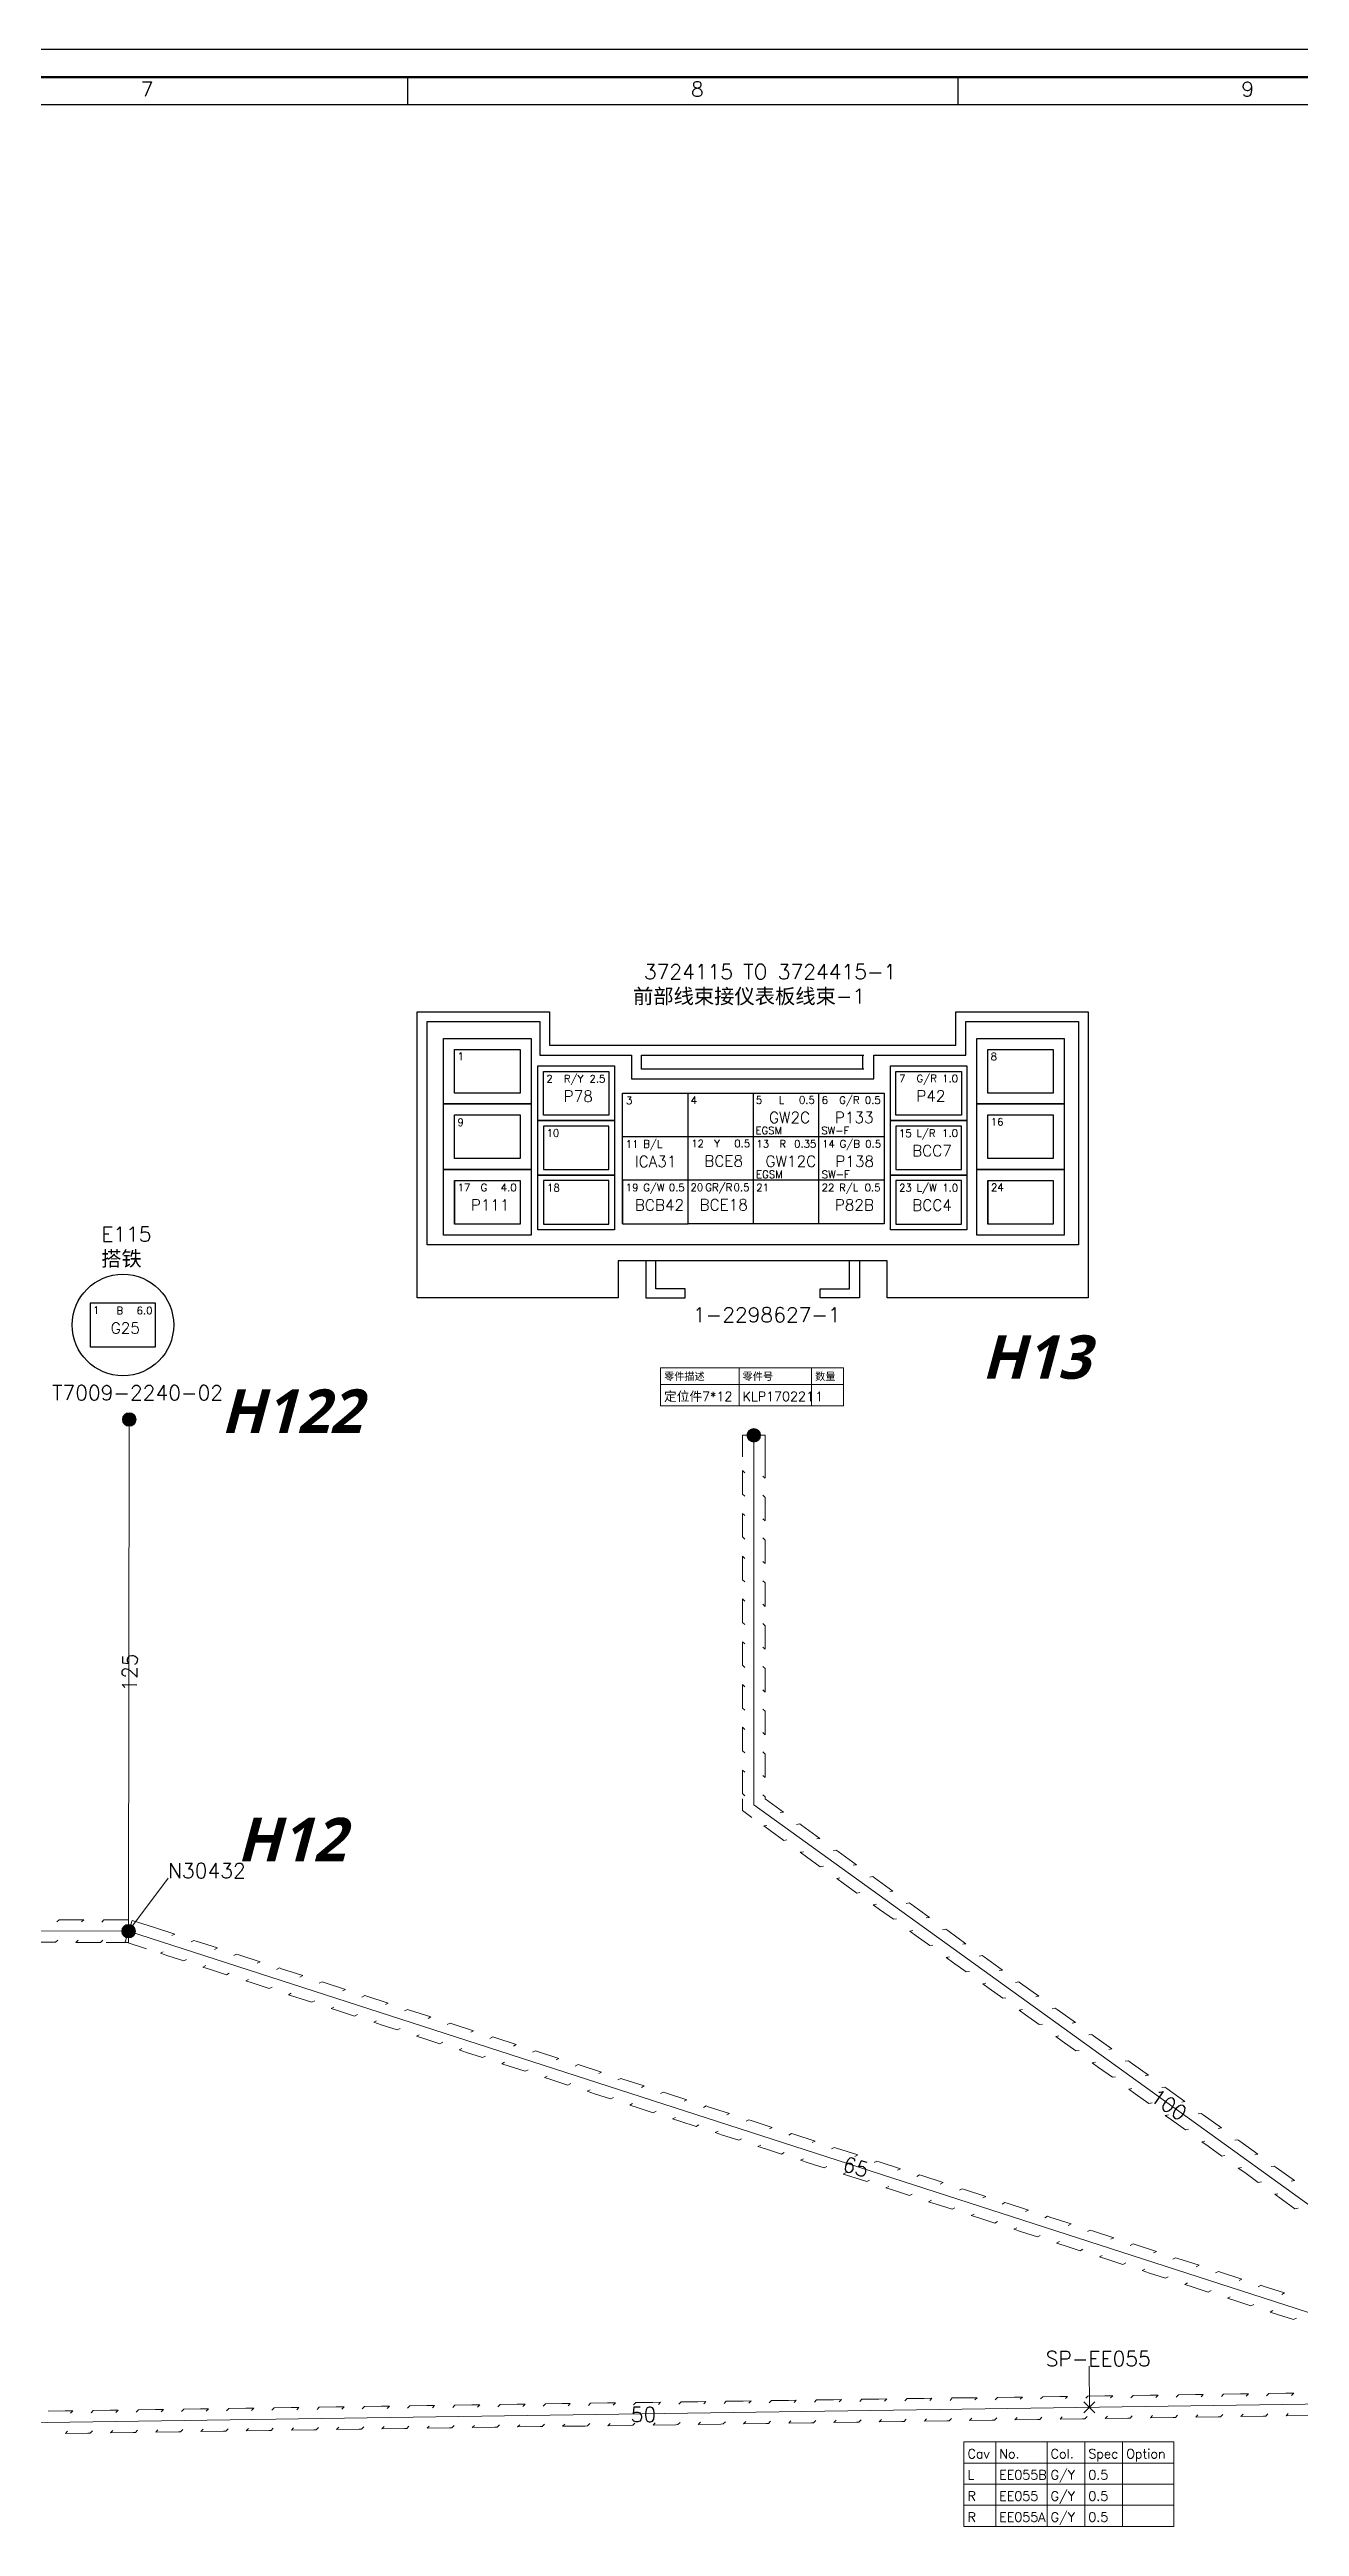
# Model space of a CAD drawing. Header units: millimetres. Extents: x 6 to 3615, y 6 to 858.
# Drawn here: x 669.3 to 899.1, y 402.1 to 857.5 of the extents above; entities that cross this region are included whole.
import ezdxf

# ---------------------------------------------------------------- set-up
doc = ezdxf.new("R2010")
doc.units = ezdxf.units.MM
doc.styles.add('SegoeUIBoldItalic_Style', font='segoeuiz.ttf')
doc.styles.add('Simplex_Style', font='simplex_.ttf')

msp = doc.modelspace()

# ---------------------------------------------------------------- hatches: boundary and pattern name
h = msp.add_hatch(color=0)
edge = h.paths.add_edge_path()
edge.add_arc((683.94, 605.61), 1.25, 0, 360)
h = msp.add_hatch(color=0)
edge = h.paths.add_edge_path()
edge.add_arc((683.94, 605.61), 1.25, 0, 360)
h = msp.add_hatch(color=0)
edge = h.paths.add_edge_path()
edge.add_arc((798.77, 602.7), 1.25, 0, 360)
h = msp.add_hatch(color=0)
edge = h.paths.add_edge_path()
edge.add_arc((798.77, 602.7), 1.25, 0, 360)
h = msp.add_hatch(color=0)
edge = h.paths.add_edge_path()
edge.add_arc((683.82, 511.52), 1.25, 0, 360)
h = msp.add_hatch(color=0)
edge = h.paths.add_edge_path()
edge.add_arc((683.82, 511.52), 1.25, 0, 360)

# ---------------------------------------------------------------- linework, layer by layer
at = {"color": 0, "linetype": 'Continuous', "lineweight": 30, "flags": 128}
for points in [[(1208.79, 857.52), (6.55, 857.52)], [(735.17, 847.4), (735.17, 852.46)], [(836.36, 847.4), (836.36, 852.46)], [(31.89, 847.4), (3610.09, 847.4)], [(773.83, 627.99), (736.88, 627.99), (736.88, 680.58), (761.22, 680.58), (761.22, 674.44), (835.92, 674.44), (835.92, 680.58), (860.26, 680.58), (860.26, 627.99), (823.3, 627.99), (823.3, 634.78), (773.83, 634.78), (773.83, 627.99)], [(738.69, 637.73), (738.69, 678.77), (759.41, 678.77), (759.41, 672.62), (776.3, 672.62), (776.3, 668.24), (820.84, 668.24), (820.84, 672.62), (837.73, 672.62), (837.73, 678.77), (858.45, 678.77), (858.45, 637.73), (738.69, 637.73)], [(755.8, 665.62), (743.77, 665.62), (743.77, 673.64), (755.8, 673.64), (755.8, 665.62)], [(772.15, 661.6), (760.12, 661.6), (760.12, 669.62), (772.15, 669.62), (772.15, 661.6)], [(819.03, 670.05), (778.11, 670.05), (778.11, 672.62), (819.03, 672.62)], [(818.83, 670.05), (818.83, 672.62)], [(836.95, 661.6), (824.92, 661.6), (824.92, 669.62), (836.95, 669.62), (836.95, 661.6)], [(853.83, 665.62), (841.8, 665.62), (841.8, 673.64), (853.83, 673.64), (853.83, 665.62)], [(798.71, 641.57), (786.68, 641.57), (786.68, 657.6), (774.66, 657.6), (774.66, 665.62), (786.68, 665.62)], [(810.74, 641.57), (798.71, 641.57), (798.71, 657.6), (786.68, 657.6), (786.68, 665.62), (798.71, 665.62)], [(822.77, 657.6), (810.74, 657.6), (810.74, 665.62), (822.77, 665.62), (822.77, 641.57), (810.74, 641.57), (810.74, 657.6), (798.71, 657.6), (798.71, 665.62), (810.74, 665.62)], [(755.8, 653.59), (743.77, 653.59), (743.77, 661.61), (755.8, 661.61), (755.8, 653.59)], [(853.83, 653.59), (841.8, 653.59), (841.8, 661.61), (853.83, 661.61), (853.83, 653.59)], [(760.12, 659.57), (760.12, 651.56), (772.15, 651.56), (772.15, 659.57), (760.12, 659.57)], [(774.66, 651.56), (774.66, 659.57)], [(822.77, 649.59), (774.66, 649.59), (774.66, 657.6)], [(824.92, 659.57), (824.92, 651.56), (836.95, 651.56), (836.95, 659.57), (824.92, 659.57)], [(743.77, 649.56), (743.77, 641.54), (743.77, 649.56), (755.8, 649.56), (755.8, 641.54), (743.77, 641.54)], [(760.12, 649.53), (760.12, 641.51), (772.15, 641.51), (772.15, 649.53), (760.12, 649.53)], [(774.66, 641.57), (774.66, 649.59), (774.66, 641.57), (786.68, 641.57)], [(824.92, 649.53), (824.92, 641.51), (836.95, 641.51), (836.95, 649.53), (824.92, 649.53)], [(841.8, 649.56), (841.8, 641.54), (841.8, 649.56), (853.83, 649.56), (853.83, 641.54), (841.8, 641.54)], [(778.9, 634.78), (778.9, 627.99), (786.16, 627.99), (786.16, 629.63), (780.79, 629.63), (780.79, 634.78)], [(818.23, 634.78), (818.23, 627.99), (810.98, 627.99), (810.98, 629.63), (816.35, 629.63), (816.35, 634.78)], [(676.78, 626.99), (676.78, 618.99), (688.78, 618.99), (688.78, 626.99), (676.78, 626.99)]]:
    msp.add_lwpolyline(points, dxfattribs=at)
at = {"color": 0, "linetype": 'Continuous', "lineweight": 70, "flags": 128}
for points in [[(3610.09, 852.46), (26.83, 852.46)], [(26.83, 852.46), (1204.7, 852.46)]]:
    msp.add_lwpolyline(points, dxfattribs=at)
at = {"color": 0, "linetype": 'Continuous', "lineweight": 30, "flags": 128}
for points in [[(741.74, 675.7), (757.81, 675.7), (757.81, 663.64), (741.74, 663.64), (741.74, 675.7)], [(839.77, 675.7), (855.84, 675.7), (855.84, 663.64), (839.77, 663.64), (839.77, 675.7)], [(759.09, 670.65), (773.15, 670.65), (773.15, 660.6), (759.09, 660.6), (759.09, 670.65)], [(823.89, 670.65), (837.95, 670.65), (837.95, 660.6), (823.89, 660.6), (823.89, 670.65)], [(741.74, 663.64), (757.81, 663.64), (757.81, 651.59), (741.74, 651.59), (741.74, 663.64)], [(759.09, 660.6), (773.15, 660.6), (773.15, 650.55), (759.09, 650.55), (759.09, 660.6)], [(823.89, 660.6), (837.95, 660.6), (837.95, 650.55), (823.89, 650.55), (823.89, 660.6)], [(839.77, 663.64), (855.84, 663.64), (855.84, 651.59), (839.77, 651.59), (839.77, 663.64)], [(741.74, 651.59), (757.81, 651.59), (757.81, 639.53), (741.74, 639.53), (741.74, 651.59)], [(839.77, 651.59), (855.84, 651.59), (855.84, 639.53), (839.77, 639.53), (839.77, 651.59)], [(759.09, 650.55), (773.15, 650.55), (773.15, 640.51), (759.09, 640.51), (759.09, 650.55)], [(823.89, 650.55), (837.95, 650.55), (837.95, 640.51), (823.89, 640.51), (823.89, 650.55)]]:
    msp.add_lwpolyline(points, close=True, dxfattribs=at)
at = {"color": 0, "linetype": 'Continuous', "lineweight": 13, "flags": 128}
for points in [[(781.63, 615.1), (815.24, 615.1)], [(781.63, 615.1), (781.63, 608.15)], [(781.63, 615.1), (815.24, 615.1)], [(796.07, 615.1), (796.07, 608.15)], [(809.41, 615.1), (809.41, 608.15)], [(815.24, 615.1), (815.24, 608.15)], [(781.63, 612.04), (815.24, 612.04)], [(781.63, 608.15), (815.24, 608.15)], [(683.82, 511.52), (683.94, 605.61)], [(798.77, 534.77), (798.77, 602.7)], [(950.65, 425.27), (798.77, 534.77)], [(683.82, 511.52), (691.07, 521.27)], [(683.82, 511.52), (543.54, 511.85)], [(950.65, 425.27), (683.82, 511.52)], [(860.47, 423.96), (860.44, 431.54)], [(605.65, 420.27), (950.65, 425.27)], [(859.47, 424.96), (861.47, 422.96)], [(859.47, 422.96), (861.47, 424.96)], [(837.42, 417.61), (876.03, 417.61)], [(837.42, 417.61), (837.42, 402.06)], [(837.42, 417.61), (876.03, 417.61)], [(843.25, 417.61), (843.25, 402.06)], [(852.7, 417.61), (852.7, 402.06)], [(859.64, 417.61), (859.64, 402.06)], [(866.59, 417.61), (866.59, 402.06)], [(876.03, 417.61), (876.03, 402.06)], [(837.42, 413.72), (876.03, 413.72)], [(837.42, 409.83), (876.03, 409.83)], [(837.42, 405.95), (876.03, 405.95)], [(837.42, 402.06), (876.03, 402.06)]]:
    msp.add_lwpolyline(points, dxfattribs=at)
for points in [[(800.86, 602.7), (796.69, 602.7)], [(796.69, 602.7), (796.69, 598.76)], [(800.86, 602.7), (800.86, 598.76)], [(800.86, 594.83), (800.86, 598.76)], [(796.69, 594.83), (796.69, 596.21)], [(796.69, 596.21), (797.11, 595.81)], [(796.69, 591.88), (796.69, 594.83)], [(800.86, 594.83), (800.44, 595.22)], [(796.69, 591.88), (797.11, 591.49)], [(796.69, 586.97), (796.69, 588.34)], [(796.69, 588.34), (797.11, 587.95)], [(800.86, 591.29), (800.44, 591.69)], [(800.86, 590.9), (800.86, 591.29)], [(800.86, 586.97), (800.86, 590.9)], [(796.69, 584.02), (796.69, 586.97)], [(796.69, 584.02), (797.11, 583.62)], [(800.86, 586.97), (800.44, 587.36)], [(800.86, 583.43), (800.44, 583.82)], [(800.86, 583.03), (800.86, 583.43)], [(800.86, 579.1), (800.86, 583.03)], [(796.69, 579.1), (796.69, 580.48)], [(796.69, 580.48), (797.11, 580.08)], [(796.69, 576.15), (796.69, 579.1)], [(800.86, 579.1), (800.44, 579.49)], [(796.69, 576.15), (797.11, 575.76)], [(800.86, 575.56), (800.44, 575.95)], [(800.86, 575.17), (800.86, 575.56)], [(800.86, 571.23), (800.86, 575.17)], [(796.69, 571.23), (796.69, 572.61)], [(796.69, 572.61), (797.11, 572.22)], [(796.69, 568.28), (796.69, 571.23)], [(800.86, 571.23), (800.44, 571.63)], [(796.69, 568.28), (797.11, 567.89)], [(800.86, 567.69), (800.44, 568.09)], [(800.86, 567.3), (800.86, 567.69)], [(800.86, 563.37), (800.86, 567.3)], [(796.69, 563.37), (796.69, 564.74)], [(796.69, 564.74), (797.11, 564.35)], [(796.69, 560.42), (796.69, 563.37)], [(796.69, 560.42), (797.11, 560.02)], [(800.86, 563.37), (800.44, 563.76)], [(796.69, 555.5), (796.69, 556.88)], [(796.69, 556.88), (797.11, 556.48)], [(800.86, 559.83), (800.44, 560.22)], [(800.86, 555.5), (800.44, 555.89)], [(800.86, 559.43), (800.86, 559.83)], [(800.86, 555.5), (800.86, 559.43)], [(796.69, 552.55), (796.69, 555.5)], [(796.69, 552.55), (797.11, 552.16)], [(800.86, 551.96), (800.44, 552.35)], [(800.86, 551.57), (800.86, 551.96)], [(800.86, 547.63), (800.86, 551.57)], [(796.69, 547.63), (796.69, 549.01)], [(796.69, 549.01), (797.11, 548.62)], [(796.69, 544.68), (796.69, 547.63)], [(800.86, 547.63), (800.44, 548.03)], [(796.69, 544.68), (797.11, 544.29)], [(800.86, 544.09), (800.44, 544.49)], [(800.86, 543.7), (800.86, 544.09)], [(800.86, 539.77), (800.86, 543.7)], [(796.69, 539.77), (796.69, 541.14)], [(796.69, 541.14), (797.11, 540.75)], [(796.69, 536.82), (796.69, 539.77)], [(800.86, 539.77), (800.44, 540.16)], [(796.69, 536.82), (797.11, 536.42)], [(796.69, 533.7), (796.69, 535.83)], [(798.42, 532.45), (796.69, 533.7)], [(800.86, 536.23), (800.44, 536.62)], [(800.86, 535.83), (800.86, 536.23)], [(800.86, 535.83), (800.86, 535.83)], [(800.86, 535.83), (800.86, 535.83)], [(804.21, 533.41), (800.86, 535.83)], [(804.21, 533.41), (803.63, 533.32)], [(800.6, 530.88), (801.18, 530.98)], [(801.78, 530.04), (800.6, 530.88)], [(804.29, 528.22), (801.78, 530.04)], [(807.23, 531.24), (806.65, 531.14)], [(807.57, 531), (807.23, 531.24)], [(810.92, 528.58), (807.57, 531)], [(810.92, 528.58), (810.35, 528.48)], [(804.29, 528.22), (804.87, 528.32)], [(807.31, 526.04), (807.89, 526.14)], [(808.49, 525.2), (807.31, 526.04)], [(811, 523.38), (808.49, 525.2)], [(813.94, 526.4), (813.37, 526.3)], [(814.28, 526.16), (813.94, 526.4)], [(817.64, 523.74), (814.28, 526.16)], [(811, 523.38), (811.58, 523.48)], [(814.02, 521.2), (814.6, 521.3)], [(815.2, 520.36), (814.02, 521.2)], [(817.72, 518.54), (815.2, 520.36)], [(817.64, 523.74), (817.06, 523.64)], [(820.66, 521.56), (820.08, 521.46)], [(820.99, 521.32), (820.66, 521.56)], [(824.35, 518.9), (820.99, 521.32)], [(817.72, 518.54), (818.3, 518.64)], [(820.74, 516.36), (821.32, 516.46)], [(821.91, 515.52), (820.74, 516.36)], [(824.43, 513.7), (821.91, 515.52)], [(824.35, 518.9), (823.77, 518.8)], [(827.37, 516.72), (826.79, 516.62)], [(827.7, 516.48), (827.37, 516.72)], [(831.06, 514.06), (827.7, 516.48)], [(671.04, 513.63), (670.62, 513.22)], [(671.45, 513.63), (671.04, 513.63)], [(675.58, 513.62), (671.45, 513.63)], [(675.58, 513.62), (675.16, 513.21)], [(679.29, 513.61), (678.88, 513.2)], [(679.7, 513.61), (679.29, 513.61)], [(683.83, 513.6), (679.7, 513.61)], [(684.46, 513.5), (683.18, 509.54)], [(683.83, 513.6), (683.82, 509.44)], [(684.46, 513.5), (688.39, 512.23)], [(692.31, 510.97), (688.39, 512.23)], [(692.31, 510.97), (691.79, 510.7)], [(824.43, 513.7), (825.01, 513.8)], [(827.45, 511.53), (828.03, 511.62)], [(828.62, 510.68), (827.45, 511.53)], [(831.14, 508.86), (828.62, 510.68)], [(831.06, 514.06), (830.48, 513.96)], [(834.08, 511.88), (833.5, 511.79)], [(834.42, 511.64), (834.08, 511.88)], [(837.77, 509.22), (834.42, 511.64)], [(670.41, 509.47), (667.31, 509.48)], [(670.41, 509.47), (670.82, 509.88)], [(674.12, 509.46), (674.54, 509.88)], [(675.57, 509.46), (674.12, 509.46)], [(678.66, 509.45), (675.57, 509.46)], [(678.66, 509.45), (679.07, 509.87)], [(683.82, 509.44), (679.69, 509.45)], [(683.18, 509.54), (687.11, 508.27)], [(689.66, 507.45), (690.18, 507.72)], [(691.03, 507), (689.66, 507.45)], [(693.97, 506.05), (691.03, 507)], [(693.97, 506.05), (694.49, 506.32)], [(695.84, 509.82), (695.32, 509.56)], [(696.24, 509.7), (695.84, 509.82)], [(700.16, 508.43), (696.24, 509.7)], [(700.16, 508.43), (699.64, 508.16)], [(703.69, 507.29), (703.17, 507.02)], [(704.08, 507.16), (703.69, 507.29)], [(708.01, 505.89), (704.08, 507.16)], [(708.01, 505.89), (707.49, 505.62)], [(831.14, 508.86), (831.72, 508.96)], [(834.16, 506.69), (834.74, 506.78)], [(835.33, 505.84), (834.16, 506.69)], [(837.85, 504.03), (835.33, 505.84)], [(837.77, 509.22), (837.19, 509.12)], [(840.79, 507.04), (840.21, 506.95)], [(841.13, 506.8), (840.79, 507.04)], [(844.48, 504.38), (841.13, 506.8)], [(697.5, 504.91), (698.03, 505.18)], [(698.88, 504.46), (697.5, 504.91)], [(701.82, 503.51), (698.88, 504.46)], [(701.82, 503.51), (702.34, 503.78)], [(705.35, 502.37), (705.87, 502.64)], [(706.73, 501.93), (705.35, 502.37)], [(709.67, 500.98), (706.73, 501.93)], [(709.67, 500.98), (710.19, 501.25)], [(711.54, 504.75), (711.02, 504.48)], [(711.93, 504.62), (711.54, 504.75)], [(715.86, 503.36), (711.93, 504.62)], [(715.86, 503.36), (715.33, 503.09)], [(719.39, 502.21), (718.87, 501.94)], [(719.78, 502.09), (719.39, 502.21)], [(723.7, 500.82), (719.78, 502.09)], [(837.85, 504.03), (838.43, 504.12)], [(840.87, 501.85), (841.45, 501.94)], [(842.05, 501), (840.87, 501.85)], [(844.48, 504.38), (843.9, 504.28)], [(847.5, 502.2), (846.92, 502.11)], [(847.84, 501.96), (847.5, 502.2)], [(851.19, 499.54), (847.84, 501.96)], [(713.2, 499.83), (713.72, 500.1)], [(714.57, 499.39), (713.2, 499.83)], [(717.52, 498.44), (714.57, 499.39)], [(717.52, 498.44), (718.04, 498.71)], [(721.05, 497.3), (721.57, 497.57)], [(722.42, 496.85), (721.05, 497.3)], [(725.36, 495.9), (722.42, 496.85)], [(723.7, 500.82), (723.18, 500.55)], [(727.23, 499.68), (726.71, 499.41)], [(727.63, 499.55), (727.23, 499.68)], [(731.55, 498.28), (727.63, 499.55)], [(731.55, 498.28), (731.03, 498.01)], [(735.08, 497.14), (734.56, 496.87)], [(735.48, 497.01), (735.08, 497.14)], [(739.4, 495.74), (735.48, 497.01)], [(844.56, 499.19), (842.05, 501)], [(844.56, 499.19), (845.14, 499.28)], [(847.58, 497.01), (848.16, 497.1)], [(848.76, 496.16), (847.58, 497.01)], [(851.19, 499.54), (850.62, 499.45)], [(854.21, 497.36), (853.64, 497.27)], [(854.55, 497.12), (854.21, 497.36)], [(857.91, 494.7), (854.55, 497.12)], [(725.36, 495.9), (725.89, 496.17)], [(728.9, 494.76), (729.42, 495.03)], [(730.27, 494.32), (728.9, 494.76)], [(733.21, 493.37), (730.27, 494.32)], [(733.21, 493.37), (733.73, 493.64)], [(736.74, 492.22), (737.26, 492.49)], [(738.12, 491.78), (736.74, 492.22)], [(739.4, 495.74), (738.88, 495.48)], [(742.93, 494.6), (742.41, 494.33)], [(743.32, 494.48), (742.93, 494.6)], [(747.25, 493.21), (743.32, 494.48)], [(747.25, 493.21), (746.73, 492.94)], [(750.78, 492.07), (750.26, 491.8)], [(751.17, 491.94), (750.78, 492.07)], [(755.09, 490.67), (751.17, 491.94)], [(851.27, 494.35), (848.76, 496.16)], [(851.27, 494.35), (851.85, 494.44)], [(854.29, 492.17), (854.87, 492.27)], [(855.47, 491.32), (854.29, 492.17)], [(857.91, 494.7), (857.33, 494.61)], [(860.93, 492.52), (860.35, 492.43)], [(861.26, 492.28), (860.93, 492.52)], [(864.62, 489.86), (861.26, 492.28)], [(741.06, 490.83), (738.12, 491.78)], [(741.06, 490.83), (741.58, 491.1)], [(744.59, 489.69), (745.11, 489.96)], [(745.97, 489.24), (744.59, 489.69)], [(748.91, 488.29), (745.97, 489.24)], [(748.91, 488.29), (749.43, 488.56)], [(752.44, 487.15), (752.96, 487.42)], [(755.09, 490.67), (754.57, 490.4)], [(758.63, 489.53), (758.11, 489.26)], [(759.02, 489.4), (758.63, 489.53)], [(762.94, 488.13), (759.02, 489.4)], [(762.94, 488.13), (762.42, 487.86)], [(857.99, 489.51), (855.47, 491.32)], [(857.99, 489.51), (858.57, 489.6)], [(861.01, 487.33), (861.59, 487.43)], [(864.62, 489.86), (864.04, 489.77)], [(867.64, 487.69), (867.06, 487.59)], [(867.97, 487.44), (867.64, 487.69)], [(871.33, 485.02), (867.97, 487.44)], [(753.81, 486.71), (752.44, 487.15)], [(756.76, 485.75), (753.81, 486.71)], [(756.76, 485.75), (757.28, 486.02)], [(760.29, 484.61), (760.81, 484.88)], [(761.66, 484.17), (760.29, 484.61)], [(764.6, 483.22), (761.66, 484.17)], [(764.6, 483.22), (765.12, 483.49)], [(766.47, 486.99), (765.95, 486.72)], [(766.87, 486.87), (766.47, 486.99)], [(770.79, 485.6), (766.87, 486.87)], [(770.79, 485.6), (770.27, 485.33)], [(774.32, 484.46), (773.8, 484.19)], [(774.71, 484.33), (774.32, 484.46)], [(778.64, 483.06), (774.71, 484.33)], [(778.64, 483.06), (778.12, 482.79)], [(862.18, 486.48), (861.01, 487.33)], [(864.7, 484.67), (862.18, 486.48)], [(864.7, 484.67), (865.28, 484.76)], [(871.33, 485.02), (870.75, 484.93)], [(874.35, 482.85), (873.77, 482.75)], [(874.69, 482.6), (874.35, 482.85)], [(768.14, 482.08), (768.66, 482.35)], [(769.51, 481.63), (768.14, 482.08)], [(772.45, 480.68), (769.51, 481.63)], [(772.45, 480.68), (772.97, 480.95)], [(775.98, 479.54), (776.5, 479.81)], [(777.36, 479.1), (775.98, 479.54)], [(780.3, 478.14), (777.36, 479.1)], [(780.3, 478.14), (780.82, 478.41)], [(782.17, 481.92), (781.65, 481.65)], [(782.56, 481.79), (782.17, 481.92)], [(786.49, 480.52), (782.56, 481.79)], [(786.49, 480.52), (785.97, 480.25)], [(790.02, 479.38), (789.5, 479.11)], [(790.41, 479.25), (790.02, 479.38)], [(794.33, 477.99), (790.41, 479.25)], [(867.72, 482.49), (868.3, 482.59)], [(868.89, 481.64), (867.72, 482.49)], [(871.41, 479.83), (868.89, 481.64)], [(871.41, 479.83), (871.99, 479.93)], [(878.04, 480.19), (874.69, 482.6)], [(878.04, 480.19), (877.46, 480.09)], [(783.83, 477), (784.35, 477.27)], [(785.2, 476.56), (783.83, 477)], [(788.15, 475.61), (785.2, 476.56)], [(788.15, 475.61), (788.67, 475.88)], [(791.68, 474.47), (792.2, 474.74)], [(793.05, 474.02), (791.68, 474.47)], [(796, 473.07), (793.05, 474.02)], [(794.33, 477.99), (793.81, 477.72)], [(797.87, 476.84), (797.35, 476.58)], [(798.26, 476.72), (797.87, 476.84)], [(802.18, 475.45), (798.26, 476.72)], [(802.18, 475.45), (801.66, 475.18)], [(805.71, 474.31), (805.19, 474.04)], [(806.11, 474.18), (805.71, 474.31)], [(810.03, 472.91), (806.11, 474.18)], [(874.43, 477.65), (875.01, 477.75)], [(875.6, 476.81), (874.43, 477.65)], [(878.12, 474.99), (875.6, 476.81)], [(878.12, 474.99), (878.7, 475.09)], [(881.06, 478.01), (880.48, 477.91)], [(881.4, 477.77), (881.06, 478.01)], [(884.75, 475.35), (881.4, 477.77)], [(884.75, 475.35), (884.17, 475.25)], [(796, 473.07), (796.52, 473.34)], [(799.53, 471.93), (800.05, 472.2)], [(800.9, 471.48), (799.53, 471.93)], [(803.84, 470.53), (800.9, 471.48)], [(803.84, 470.53), (804.36, 470.8)], [(807.37, 469.39), (807.9, 469.66)], [(808.75, 468.95), (807.37, 469.39)], [(810.03, 472.91), (809.51, 472.64)], [(813.56, 471.77), (813.04, 471.5)], [(813.95, 471.64), (813.56, 471.77)], [(817.88, 470.38), (813.95, 471.64)], [(817.88, 470.38), (817.36, 470.11)], [(821.41, 469.23), (820.89, 468.96)], [(821.8, 469.11), (821.41, 469.23)], [(881.14, 472.81), (881.72, 472.91)], [(882.32, 471.97), (881.14, 472.81)], [(884.83, 470.15), (882.32, 471.97)], [(884.83, 470.15), (885.41, 470.25)], [(887.77, 473.17), (887.19, 473.07)], [(888.11, 472.93), (887.77, 473.17)], [(891.46, 470.51), (888.11, 472.93)], [(891.46, 470.51), (890.89, 470.41)], [(811.69, 468), (808.75, 468.95)], [(811.69, 468), (812.21, 468.27)], [(815.22, 466.85), (815.74, 467.12)], [(816.6, 466.41), (815.22, 466.85)], [(819.54, 465.46), (816.6, 466.41)], [(819.54, 465.46), (820.06, 465.73)], [(825.73, 467.84), (821.8, 469.11)], [(823.07, 464.32), (823.59, 464.59)], [(825.73, 467.84), (825.21, 467.57)], [(829.26, 466.7), (828.74, 466.43)], [(829.65, 466.57), (829.26, 466.7)], [(833.57, 465.3), (829.65, 466.57)], [(833.57, 465.3), (833.05, 465.03)], [(887.85, 467.97), (888.43, 468.07)], [(889.03, 467.13), (887.85, 467.97)], [(891.54, 465.31), (889.03, 467.13)], [(891.54, 465.31), (892.12, 465.41)], [(894.48, 468.33), (893.91, 468.23)], [(894.82, 468.09), (894.48, 468.33)], [(898.18, 465.67), (894.82, 468.09)], [(898.18, 465.67), (897.6, 465.57)], [(824.44, 463.87), (823.07, 464.32)], [(827.39, 462.92), (824.44, 463.87)], [(827.39, 462.92), (827.91, 463.19)], [(830.92, 461.78), (831.44, 462.05)], [(832.29, 461.34), (830.92, 461.78)], [(835.23, 460.39), (832.29, 461.34)], [(835.23, 460.39), (835.76, 460.66)], [(837.11, 464.16), (836.58, 463.89)], [(837.5, 464.03), (837.11, 464.16)], [(841.42, 462.76), (837.5, 464.03)], [(841.42, 462.76), (840.9, 462.5)], [(844.95, 461.62), (844.43, 461.35)], [(845.35, 461.5), (844.95, 461.62)], [(849.27, 460.23), (845.35, 461.5)], [(849.27, 460.23), (848.75, 459.96)], [(894.56, 463.14), (895.14, 463.23)], [(895.74, 462.29), (894.56, 463.14)], [(898.26, 460.47), (895.74, 462.29)], [(898.26, 460.47), (898.84, 460.57)], [(838.77, 459.24), (839.29, 459.51)], [(840.14, 458.8), (838.77, 459.24)], [(843.08, 457.85), (840.14, 458.8)], [(843.08, 457.85), (843.6, 458.12)], [(846.61, 456.71), (847.13, 456.98)], [(847.99, 456.26), (846.61, 456.71)], [(850.93, 455.31), (847.99, 456.26)], [(850.93, 455.31), (851.45, 455.58)], [(852.8, 459.09), (852.28, 458.82)], [(853.19, 458.96), (852.8, 459.09)], [(857.12, 457.69), (853.19, 458.96)], [(857.12, 457.69), (856.6, 457.42)], [(860.65, 456.55), (860.13, 456.28)], [(861.04, 456.42), (860.65, 456.55)], [(864.97, 455.15), (861.04, 456.42)], [(854.46, 454.17), (854.98, 454.44)], [(855.84, 453.73), (854.46, 454.17)], [(858.78, 452.77), (855.84, 453.73)], [(858.78, 452.77), (859.3, 453.04)], [(862.31, 451.63), (862.83, 451.9)], [(863.68, 451.19), (862.31, 451.63)], [(866.63, 450.24), (863.68, 451.19)], [(864.97, 455.15), (864.44, 454.88)], [(868.5, 454.01), (867.98, 453.74)], [(868.89, 453.89), (868.5, 454.01)], [(872.81, 452.62), (868.89, 453.89)], [(872.81, 452.62), (872.29, 452.35)], [(876.34, 451.48), (875.82, 451.21)], [(876.74, 451.35), (876.34, 451.48)], [(880.66, 450.08), (876.74, 451.35)], [(866.63, 450.24), (867.15, 450.51)], [(870.16, 449.1), (870.68, 449.37)], [(871.53, 448.65), (870.16, 449.1)], [(874.47, 447.7), (871.53, 448.65)], [(874.47, 447.7), (874.99, 447.97)], [(878.01, 446.56), (878.53, 446.83)], [(879.38, 446.12), (878.01, 446.56)], [(880.66, 450.08), (880.14, 449.81)], [(884.19, 448.94), (883.67, 448.67)], [(884.58, 448.81), (884.19, 448.94)], [(888.51, 447.54), (884.58, 448.81)], [(888.51, 447.54), (887.99, 447.27)], [(892.04, 446.4), (891.52, 446.13)], [(892.43, 446.27), (892.04, 446.4)], [(882.32, 445.16), (879.38, 446.12)], [(882.32, 445.16), (882.84, 445.43)], [(885.85, 444.02), (886.37, 444.29)], [(887.23, 443.58), (885.85, 444.02)], [(890.17, 442.63), (887.23, 443.58)], [(890.17, 442.63), (890.69, 442.9)], [(896.36, 445.01), (892.43, 446.27)], [(896.36, 445.01), (895.84, 444.74)], [(893.7, 441.49), (894.22, 441.76)], [(895.08, 441.04), (893.7, 441.49)], [(898.02, 440.09), (895.08, 441.04)], [(898.02, 440.09), (898.54, 440.36)], [(693.95, 423.63), (693.54, 423.21)], [(693.95, 423.63), (697.07, 423.67)], [(697.07, 423.67), (698.52, 423.7)], [(698.52, 423.7), (698.11, 423.27)], [(702.26, 423.75), (701.85, 423.33)], [(702.26, 423.75), (705.38, 423.79)], [(705.38, 423.79), (706.83, 423.82)], [(706.83, 423.82), (706.43, 423.39)], [(710.58, 423.87), (710.17, 423.45)], [(710.58, 423.87), (713.69, 423.92)], [(713.69, 423.92), (715.15, 423.94)], [(715.15, 423.94), (714.74, 423.51)], [(718.89, 423.99), (718.48, 423.57)], [(718.89, 423.99), (722.01, 424.04)], [(722.01, 424.04), (723.46, 424.06)], [(723.46, 424.06), (723.05, 423.63)], [(727.2, 424.11), (726.79, 423.69)], [(727.2, 424.11), (730.32, 424.16)], [(730.32, 424.16), (731.77, 424.18)], [(731.77, 424.18), (731.36, 423.75)], [(735.52, 424.23), (735.11, 423.81)], [(735.52, 424.23), (738.63, 424.28)], [(738.63, 424.28), (740.09, 424.3)], [(740.09, 424.3), (739.68, 423.87)], [(743.83, 424.35), (743.42, 423.93)], [(743.83, 424.35), (746.95, 424.4)], [(746.95, 424.4), (748.4, 424.42)], [(748.4, 424.42), (747.99, 424)], [(752.14, 424.47), (751.73, 424.05)], [(752.14, 424.47), (755.26, 424.52)], [(755.26, 424.52), (756.71, 424.54)], [(756.71, 424.54), (756.3, 424.12)], [(760.46, 424.59), (760.05, 424.17)], [(760.46, 424.59), (763.57, 424.64)], [(763.57, 424.64), (765.03, 424.66)], [(765.03, 424.66), (764.62, 424.24)], [(768.77, 424.71), (768.36, 424.29)], [(768.77, 424.71), (771.89, 424.76)], [(771.89, 424.76), (773.34, 424.78)], [(773.34, 424.78), (772.93, 424.36)], [(777.08, 424.83), (776.67, 424.41)], [(777.08, 424.83), (780.2, 424.88)], [(780.2, 424.88), (781.65, 424.9)], [(781.65, 424.9), (781.24, 424.48)], [(785.39, 424.95), (784.99, 424.53)], [(785.39, 424.95), (788.51, 425)], [(788.51, 425), (789.97, 425.02)], [(789.97, 425.02), (789.56, 424.6)], [(793.71, 425.07), (793.3, 424.65)], [(793.71, 425.07), (796.83, 425.12)], [(796.83, 425.12), (798.28, 425.14)], [(798.28, 425.14), (797.87, 424.72)], [(802.02, 425.2), (801.61, 424.77)], [(802.02, 425.2), (805.14, 425.24)], [(805.14, 425.24), (806.59, 425.26)], [(806.59, 425.26), (806.18, 424.84)], [(810.33, 425.32), (809.93, 424.89)], [(810.33, 425.32), (813.45, 425.36)], [(813.45, 425.36), (814.91, 425.38)], [(814.91, 425.38), (814.5, 424.96)], [(818.65, 425.44), (818.24, 425.01)], [(818.65, 425.44), (821.77, 425.48)], [(821.77, 425.48), (823.22, 425.5)], [(823.22, 425.5), (822.81, 425.08)], [(826.96, 425.56), (826.55, 425.13)], [(826.96, 425.56), (830.08, 425.6)], [(830.08, 425.6), (831.53, 425.62)], [(831.53, 425.62), (831.12, 425.2)], [(835.27, 425.68), (834.86, 425.25)], [(835.27, 425.68), (838.39, 425.72)], [(838.39, 425.72), (839.85, 425.74)], [(839.85, 425.74), (839.44, 425.32)], [(843.59, 425.8), (843.18, 425.37)], [(843.59, 425.8), (846.71, 425.84)], [(846.71, 425.84), (848.16, 425.86)], [(848.16, 425.86), (847.75, 425.44)], [(851.9, 425.92), (851.49, 425.5)], [(851.9, 425.92), (855.02, 425.96)], [(855.02, 425.96), (856.47, 425.98)], [(856.47, 425.98), (856.06, 425.56)], [(860.21, 426.04), (859.8, 425.62)], [(860.21, 426.04), (863.33, 426.08)], [(863.33, 426.08), (864.79, 426.1)], [(864.79, 426.1), (864.38, 425.68)], [(868.53, 426.16), (868.12, 425.74)], [(868.53, 426.16), (871.64, 426.2)], [(871.64, 426.2), (873.1, 426.23)], [(873.1, 426.23), (872.69, 425.8)], [(876.84, 426.28), (876.43, 425.86)], [(876.84, 426.28), (879.96, 426.32)], [(879.96, 426.32), (881.41, 426.35)], [(881.41, 426.35), (881, 425.92)], [(885.15, 426.4), (884.74, 425.98)], [(885.15, 426.4), (888.27, 426.45)], [(888.27, 426.45), (889.73, 426.47)], [(889.73, 426.47), (889.32, 426.04)], [(893.47, 426.52), (893.06, 426.1)], [(893.47, 426.52), (896.58, 426.57)], [(896.58, 426.57), (898.04, 426.59)], [(898.04, 426.59), (897.63, 426.16)], [(669.01, 423.27), (672.13, 423.31)], [(672.13, 423.31), (673.58, 423.33)], [(672.19, 419.15), (672.6, 419.57)], [(672.19, 419.15), (676.34, 419.21)], [(673.58, 423.33), (673.17, 422.91)], [(676.34, 419.21), (676.76, 419.21)], [(676.76, 419.21), (677.17, 419.64)], [(677.32, 423.39), (676.91, 422.97)], [(677.32, 423.39), (680.44, 423.43)], [(680.44, 423.43), (681.89, 423.45)], [(680.5, 419.27), (680.91, 419.69)], [(680.5, 419.27), (684.66, 419.33)], [(681.89, 423.45), (681.49, 423.03)], [(684.66, 419.33), (685.07, 419.33)], [(685.07, 419.33), (685.48, 419.76)], [(685.64, 423.51), (685.23, 423.09)], [(685.64, 423.51), (688.75, 423.55)], [(688.75, 423.55), (690.21, 423.57)], [(688.81, 419.39), (689.22, 419.81)], [(688.81, 419.39), (692.97, 419.45)], [(690.21, 423.57), (689.8, 423.15)], [(692.97, 419.45), (693.39, 419.45)], [(693.39, 419.45), (693.8, 419.88)], [(697.13, 419.51), (697.54, 419.93)], [(697.13, 419.51), (701.28, 419.57)], [(701.28, 419.57), (701.7, 419.57)], [(701.7, 419.57), (702.11, 420)], [(705.44, 419.63), (705.85, 420.05)], [(705.44, 419.63), (709.6, 419.69)], [(709.6, 419.69), (710.01, 419.69)], [(710.01, 419.69), (710.42, 420.12)], [(713.75, 419.75), (714.16, 420.17)], [(713.75, 419.75), (717.91, 419.81)], [(717.91, 419.81), (718.33, 419.82)], [(718.33, 419.82), (718.74, 420.24)], [(722.07, 419.87), (722.48, 420.29)], [(722.07, 419.87), (726.22, 419.93)], [(726.22, 419.93), (726.64, 419.94)], [(726.64, 419.94), (727.05, 420.36)], [(730.38, 419.99), (730.79, 420.41)], [(730.38, 419.99), (734.54, 420.05)], [(734.54, 420.05), (734.95, 420.06)], [(734.95, 420.06), (735.36, 420.48)], [(738.69, 420.11), (739.1, 420.53)], [(738.69, 420.11), (742.85, 420.17)], [(742.85, 420.17), (743.27, 420.18)], [(743.27, 420.18), (743.68, 420.6)], [(747.01, 420.23), (747.42, 420.65)], [(747.01, 420.23), (751.16, 420.29)], [(751.16, 420.29), (751.58, 420.3)], [(751.58, 420.3), (751.99, 420.72)], [(755.32, 420.35), (755.73, 420.77)], [(755.32, 420.35), (759.48, 420.41)], [(759.48, 420.41), (759.89, 420.42)], [(759.89, 420.42), (760.3, 420.84)], [(763.63, 420.47), (764.04, 420.89)], [(763.63, 420.47), (767.79, 420.53)], [(767.79, 420.53), (768.21, 420.54)], [(768.21, 420.54), (768.61, 420.96)], [(771.95, 420.59), (772.36, 421.01)], [(771.95, 420.59), (776.1, 420.65)], [(776.1, 420.65), (776.52, 420.66)], [(776.52, 420.66), (776.93, 421.08)], [(780.26, 420.71), (780.67, 421.14)], [(780.26, 420.71), (784.42, 420.77)], [(784.42, 420.77), (784.83, 420.78)], [(784.83, 420.78), (785.24, 421.2)], [(788.57, 420.83), (788.98, 421.26)], [(788.57, 420.83), (792.73, 420.89)], [(792.73, 420.89), (793.15, 420.9)], [(793.15, 420.9), (793.55, 421.32)], [(796.89, 420.95), (797.3, 421.38)], [(796.89, 420.95), (801.04, 421.01)], [(801.04, 421.01), (801.46, 421.02)], [(801.46, 421.02), (801.87, 421.44)], [(805.2, 421.07), (805.61, 421.5)], [(805.2, 421.07), (809.36, 421.13)], [(809.36, 421.13), (809.77, 421.14)], [(809.77, 421.14), (810.18, 421.56)], [(813.51, 421.19), (813.92, 421.62)], [(813.51, 421.19), (817.67, 421.25)], [(817.67, 421.25), (818.08, 421.26)], [(818.08, 421.26), (818.49, 421.68)], [(821.83, 421.32), (822.24, 421.74)], [(821.83, 421.32), (825.98, 421.38)], [(825.98, 421.38), (826.4, 421.38)], [(826.4, 421.38), (826.81, 421.8)], [(830.14, 421.44), (830.55, 421.86)], [(830.14, 421.44), (834.3, 421.5)], [(834.3, 421.5), (834.71, 421.5)], [(834.71, 421.5), (835.12, 421.92)], [(838.45, 421.56), (838.86, 421.98)], [(838.45, 421.56), (842.61, 421.62)], [(842.61, 421.62), (843.02, 421.62)], [(843.02, 421.62), (843.43, 422.04)], [(846.77, 421.68), (847.18, 422.1)], [(846.77, 421.68), (850.92, 421.74)], [(850.92, 421.74), (851.34, 421.74)], [(851.34, 421.74), (851.75, 422.17)], [(855.08, 421.8), (855.49, 422.22)], [(855.08, 421.8), (859.24, 421.86)], [(859.24, 421.86), (859.65, 421.86)], [(859.65, 421.86), (860.06, 422.29)], [(863.39, 421.92), (863.8, 422.34)], [(863.39, 421.92), (867.55, 421.98)], [(867.55, 421.98), (867.96, 421.98)], [(867.96, 421.98), (868.37, 422.41)], [(871.71, 422.04), (872.11, 422.46)], [(871.71, 422.04), (875.86, 422.1)], [(875.86, 422.1), (876.28, 422.1)], [(876.28, 422.1), (876.69, 422.53)], [(880.02, 422.16), (880.43, 422.58)], [(880.02, 422.16), (884.18, 422.22)], [(884.18, 422.22), (884.59, 422.22)], [(884.59, 422.22), (885, 422.65)], [(888.33, 422.28), (888.74, 422.7)], [(888.33, 422.28), (892.49, 422.34)], [(892.49, 422.34), (892.9, 422.35)], [(892.9, 422.35), (893.31, 422.77)], [(896.65, 422.4), (897.05, 422.82)], [(896.65, 422.4), (900.8, 422.46)]]:
    msp.add_lwpolyline(points, close=True, dxfattribs=at)
at = {"color": 0, "linetype": 'Continuous', "lineweight": 30}
msp.add_circle((682.78, 622.99), 9.33, dxfattribs=at)
at = {"color": 0, "linetype": 'Continuous', "lineweight": 13}
for centre in [(683.94, 605.61), (683.94, 605.61), (798.77, 602.7), (798.77, 602.7), (683.82, 511.52), (683.82, 511.52)]:
    msp.add_circle(centre, 1.25, dxfattribs=at)

# ---------------------------------------------------------------- texts
at = {"color": 0, "linetype": 'Continuous', "style": 'Simplex_Style'}
for s, height, p in [('7', 2.73, (686.02, 848.86)), ('8', 2.73, (787.22, 848.86)), ('9', 2.73, (888.41, 848.86)), ('3724115 TO 3724415-1', 2.7344, (778.57, 686.58)), ('前部线束接仪表板线束-1', 2.7344, (776.57, 682.08)), ('1', 1.37, (744.31, 671.71)), ('8', 1.37, (842.32, 671.67)), ('2', 1.37, (760.64, 667.58)), ('R/Y', 1.367, (763.86, 667.58)), ('P78', 2.051, (763.81, 664.03)), ('2.5', 1.367, (768.56, 667.58)), ('4', 1.37, (787.16, 663.64)), ('5', 1.37, (799.15, 663.67)), ('L', 1.37, (803.37, 663.68)), ('0.5', 1.367, (807.07, 663.68)), ('6', 1.37, (811.26, 663.65)), ('G/R', 1.367, (814.48, 663.66)), ('0.5', 1.367, (819.18, 663.66)), ('7', 1.37, (825.48, 667.63)), ('G/R', 1.367, (828.7, 667.63)), ('P42', 2.051, (828.65, 664.08)), ('1.0', 1.367, (833.4, 667.63)), ('9', 1.37, (744.29, 659.57)), ('3', 1.37, (775.27, 663.59)), ('GW2C', 2.051, (801.57, 660.13)), ('P133', 2.051, (813.68, 660.11)), ('16', 1.367, (842.35, 659.65)), ('10', 1.367, (760.66, 657.61)), ('11', 1.367, (775.23, 655.58)), ('B/L', 1.367, (778.45, 655.59)), ('12', 1.367, (787.26, 655.67)), ('Y', 1.37, (791.48, 655.67)), ('0.5', 1.367, (795.18, 655.67)), ('EGSM', 1.367, (799.07, 658.08)), ('13', 1.367, (799.26, 655.61)), ('R', 1.37, (803.48, 655.61)), ('0.35', 1.367, (806.18, 655.61)), ('SW-F', 1.367, (811.18, 658.06)), ('14', 1.367, (811.34, 655.6)), ('G/B', 1.367, (814.55, 655.6)), ('0.5', 1.367, (819.26, 655.6)), ('15', 1.367, (825.47, 657.55)), ('BCC7', 2.051, (827.89, 654.01)), ('L/R', 1.367, (828.68, 657.56)), ('1.0', 1.367, (833.39, 657.56)), ('ICA31', 2.051, (776.9, 652.04)), ('BCE8', 2.051, (789.68, 652.12)), ('EGSM', 1.367, (799.18, 650.01)), ('GW12C', 2.051, (800.93, 652.06)), ('SW-F', 1.367, (811.26, 650)), ('P138', 2.051, (813.76, 652.05)), ('17', 1.367, (744.32, 647.58)), ('G', 1.37, (748.54, 647.58)), ('4.0', 1.367, (752.24, 647.58)), ('18', 1.367, (760.76, 647.55)), ('19', 1.367, (775.23, 647.57)), ('G/W', 1.367, (778.45, 647.57)), ('0.5', 1.367, (783.15, 647.57)), ('20', 1.367, (787.13, 647.62)), ('GR/R', 1.367, (789.85, 647.62)), ('0.5', 1.367, (795.05, 647.62)), ('21', 1.367, (799.22, 647.58)), ('22', 1.367, (811.24, 647.57)), ('R/L', 1.367, (814.46, 647.57)), ('0.5', 1.367, (819.16, 647.57)), ('23', 1.367, (825.49, 647.55)), ('L/W', 1.367, (828.71, 647.55)), ('1.0', 1.367, (833.41, 647.55)), ('24', 1.367, (842.38, 647.61)), ('P111', 2.051, (746.74, 644.03)), ('BCB42', 2.051, (776.9, 644.02)), ('BCE18', 2.051, (788.8, 644.07)), ('P82B', 2.051, (813.66, 644.02)), ('BCC4', 2.051, (827.91, 644)), ('E115', 2.734, (678.78, 638.32)), ('搭铁', 2.734, (678.78, 633.82)), ('1', 1.37, (677.29, 625.02)), ('B', 1.37, (681.59, 624.95)), ('6.0', 1.367, (685.29, 624.95)), ('1-2298627-1', 2.7344, (787.57, 623.49)), ('G25', 2.051, (680.54, 621.4)), ('T7009-2240-02', 2.7344, (669.78, 609.16)), ('零件描述', 1.367, (782.28, 612.86)), ('定位件7*12', 1.709, (782.28, 609.01)), ('零件号', 1.367, (796.72, 612.86)), ('KLP170221', 1.709, (796.72, 609.01)), ('数量', 1.367, (810.06, 612.86)), ('1', 1.71, (810.06, 609.01)), ('N30432', 2.734, (691.07, 521.27)), ('SP-EE055', 2.734, (852.44, 431.54)), ('50', 2.734, (776.15, 421.27)), ('Cav', 1.709, (838.07, 414.58)), ('No.', 1.709, (843.9, 414.58)), ('Col.', 1.709, (853.35, 414.58)), ('Spec', 1.709, (860.29, 414.58)), ('Option', 1.709, (867.24, 414.58)), ('L', 1.71, (838.07, 410.69)), ('EE055B', 1.709, (843.9, 410.69)), ('G/Y', 1.709, (853.35, 410.69)), ('0.5', 1.709, (860.29, 410.69)), ('R', 1.71, (838.07, 406.8)), ('EE055', 1.709, (843.9, 406.8)), ('G/Y', 1.709, (853.35, 406.8)), ('0.5', 1.709, (860.29, 406.8)), ('R', 1.71, (838.07, 402.92)), ('EE055A', 1.709, (843.9, 402.92)), ('G/Y', 1.709, (853.35, 402.92)), ('0.5', 1.709, (860.29, 402.92))]:
    msp.add_text(s, height=height, dxfattribs=at).set_placement(p)
for s, rotation, p in [('125', -271, (685.33, 555.54)), ('100', -35, (871.4, 480.51)), ('65', -17, (814.89, 467.54))]:
    msp.add_text(s, height=2.734, rotation=rotation, dxfattribs=at).set_placement(p)
at = {"char_height": 8, "attachment_point": 1, "style": 'SegoeUIBoldItalic_Style'}
for s, insert in [('{\\fSegoe UI Semilight|b1|i1|c134|p34;\\C1;H13}', (840.66, 621.09)), ('{\\fSegoe UI Semilight|b1|i1|c134|p34;\\C1;H122}', (700.77, 611.15)), ('{\\fSegoe UI Semilight|b1|i1|c134|p34;\\C1;H12}', (703.73, 532.37))]:
    msp.add_mtext_dynamic_manual_height_columns(s, width=42.6639, gutter_width=12.5, heights=[2.5], dxfattribs=dict(at, insert=insert))

doc.saveas('drawing.dxf')
